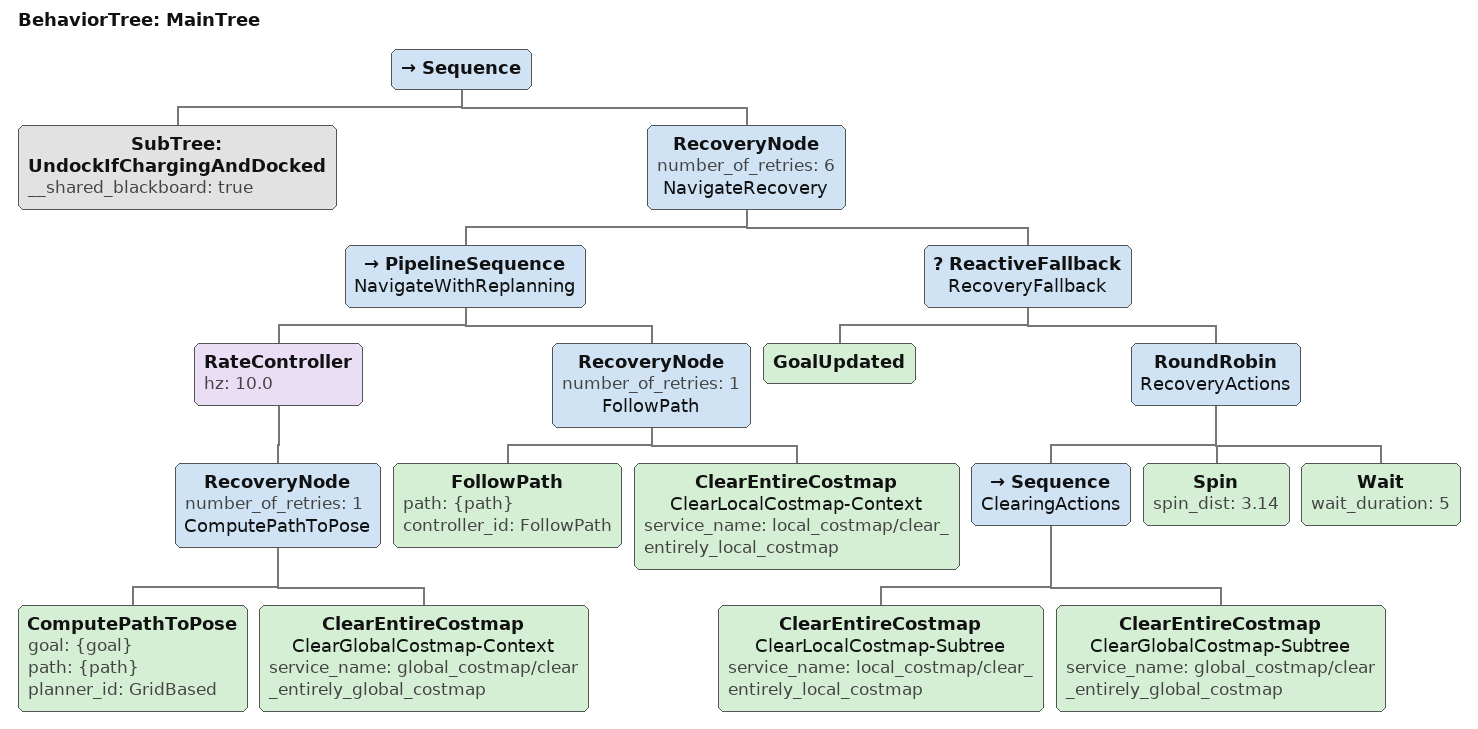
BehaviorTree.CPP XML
<root main_tree_to_execute="MainTree">
    <include ros_pkg="opennav_docking_bt" path="behavior_trees/undock_if_charging_and_docked.xml"/>

    <BehaviorTree ID="MainTree">
      <Sequence>
        <SubTree ID="UndockIfChargingAndDocked" __shared_blackboard="true"/>
        <RecoveryNode number_of_retries="6" name="NavigateRecovery">
          <PipelineSequence name="NavigateWithReplanning">
            <RateController hz="10.0">
              <RecoveryNode number_of_retries="1" name="ComputePathToPose">
                <ComputePathToPose goal="{goal}" path="{path}" planner_id="GridBased"/>
                <ClearEntireCostmap name="ClearGlobalCostmap-Context" service_name="global_costmap/clear_entirely_global_costmap"/>
              </RecoveryNode>
            </RateController>
            <RecoveryNode number_of_retries="1" name="FollowPath">
              <FollowPath path="{path}" controller_id="FollowPath"/>
              <ClearEntireCostmap name="ClearLocalCostmap-Context" service_name="local_costmap/clear_entirely_local_costmap"/>
            </RecoveryNode>
          </PipelineSequence>
          <ReactiveFallback name="RecoveryFallback">
            <GoalUpdated/>
            <RoundRobin name="RecoveryActions">
              <Sequence name="ClearingActions">
                <ClearEntireCostmap name="ClearLocalCostmap-Subtree" service_name="local_costmap/clear_entirely_local_costmap"/>
                <ClearEntireCostmap name="ClearGlobalCostmap-Subtree" service_name="global_costmap/clear_entirely_global_costmap"/>
              </Sequence>
              <Spin spin_dist="3.14"/>
              <Wait wait_duration="5"/>
            </RoundRobin>
          </ReactiveFallback>
        </RecoveryNode>
      </Sequence>
    </BehaviorTree>
  </root>
